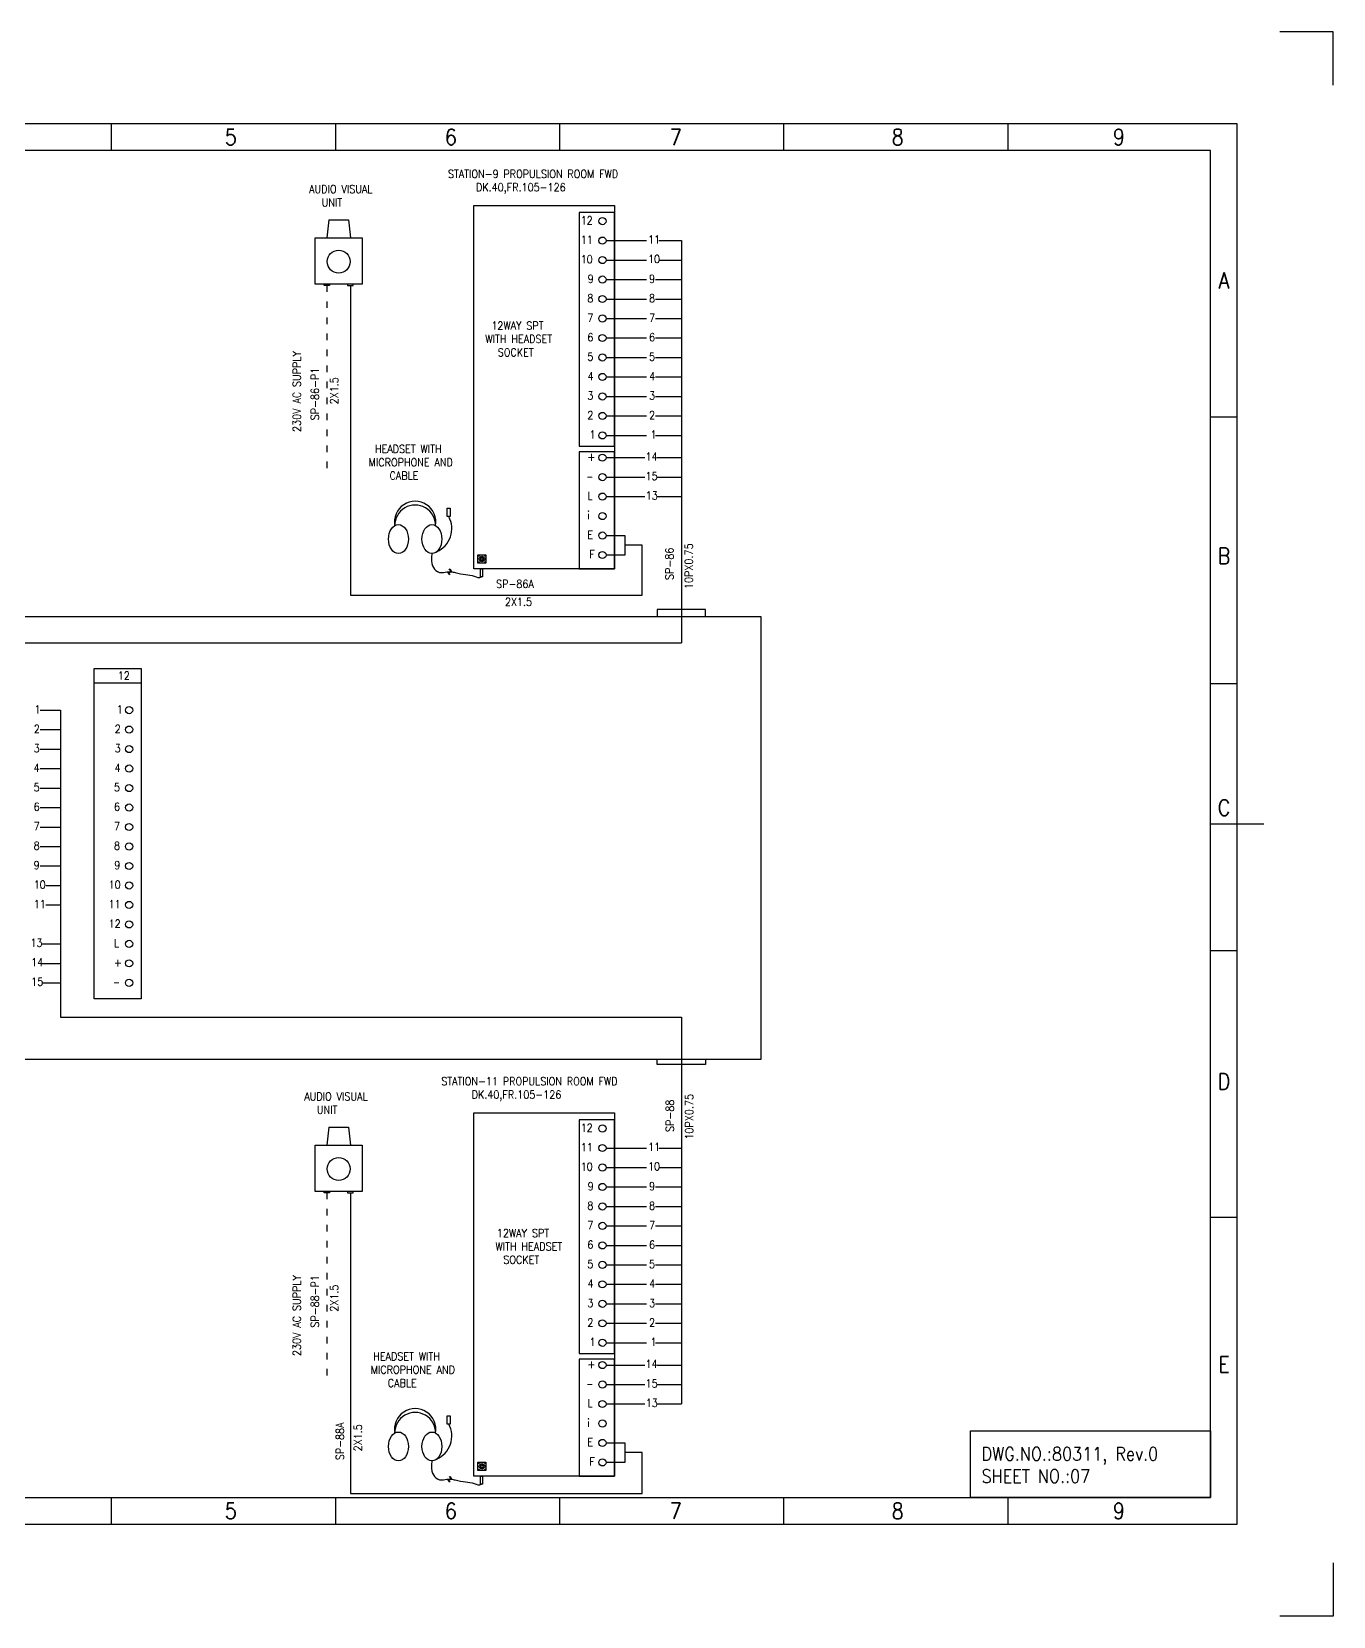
# Model space of a CAD drawing. Header units: inches. Extents: x 36 to 5114, y 9 to 306.
# Drawn here: x 3007.1 to 3251, y 9.1 to 306.1 of the extents above; entities that cross this region are included whole.
import ezdxf
from ezdxf.enums import TextEntityAlignment as Align

# ---------------------------------------------------------------- set-up
doc = ezdxf.new("R2010")
doc.units = ezdxf.units.IN
doc.header["$MEASUREMENT"] = 0
doc.linetypes.add('ACAD_ISO03W100', pattern=[30, 12, -18])
doc.layers.get('DEFPOINTS').update_dxf_attribs({"color": 251})
doc.layers.add('Border', color=6, linetype='Continuous')
doc.layers.add('TITLE', color=7, linetype='Continuous')
doc.layers.add('CON-050', color=3, linetype='Continuous', lineweight=50)
doc.styles.add('ROMANS', font='simplex.shx', dxfattribs={"width": 0.88})

# ---------------------------------------------------------------- blocks, each defined once
blk = doc.blocks.new('A3_BORDER')
at = {"linetype": 'Continuous'}
for p, q in [((173, 264.65), (173, 259.65)), ((215, 264.65), (215, 259.65)), ((257, 264.65), (257, 259.65)), ((341, 264.65), (341, 259.65)), ((384, 209.65), (379, 209.65)), ((384, 159.65), (379, 159.65)), ((384, 109.65), (379, 109.65)), ((384, 59.65), (379, 59.65)), ((173, 7.15), (173, 2.15)), ((215, 7.15), (215, 2.15)), ((257, 7.15), (257, 2.15)), ((341, 7.15), (341, 2.15))]:
    blk.add_line(p, q, dxfattribs=at)
at = {"color": 5, "linetype": 'Continuous'}
blk.add_line((379, 133.4), (389, 133.4), dxfattribs=at)
at = {"layer": 'Border', "color": 7}
blk.add_lwpolyline([(0, 2.15), (384, 2.15), (384, 264.65), (0, 264.65)], close=True, dxfattribs=at)
at = {"layer": 'Border', "color": 6}
blk.add_lwpolyline([(5, 7.15), (379, 7.15), (379, 259.65), (5, 259.65)], close=True, dxfattribs=at)
at = {"layer": 'DEFPOINTS', "color": 5}
for points in [[(402, 271.9), (402, 281.9), (392, 281.9)], [(402, -5.1), (402, -15.1), (392, -15.1)]]:
    blk.add_lwpolyline(points, dxfattribs=at)
at = {"layer": 'TITLE', "color": 7}
for p, q in [((299, 264.65), (299, 259.75)), ((299, 7.15), (299, 2.25))]:
    blk.add_line(p, q, dxfattribs=at)
at = {"layer": 'TITLE', "color": 7, "style": 'ROMANS', "width": 0.88}
for s, p in [('5', (194.28, 260.65)), ('6', (235.51, 260.65)), ('7', (277.66, 260.65)), ('8', (319.23, 260.65)), ('9', (360.69, 260.65)), ('5', (194.28, 3.15)), ('6', (235.51, 3.15)), ('7', (277.66, 3.15)), ('8', (319.23, 3.15)), ('9', (360.69, 3.15))]:
    blk.add_text(s, height=3, dxfattribs=at).set_placement(p)
for s, p in [('A', (381.52, 235.26)), ('B', (381.52, 183.63)), ('C', (381.52, 136.45)), ('D', (381.52, 85.14)), ('E', (381.52, 32.11))]:
    blk.add_text(s, height=3, dxfattribs=at).set_placement(p, align=Align.MIDDLE_CENTER)
blk = doc.blocks.new('*U24')
blk.add_circle((0, 0), 0.0728)
blk = doc.blocks.new('*U23')
at = {"color": 0, "linetype": 'ByBlock', "lineweight": -2}
for p, rotation in [((784.95, 158.66), 59.99999999999999), ((784.95, 158.39), 120), ((785.18, 158.25), 180), ((785.42, 158.66), 300.0000000000001), ((785.42, 158.39), 240)]:
    blk.add_blockref('*U24', p, dxfattribs=dict(at, rotation=rotation))
blk.add_blockref('*U24', (785.18, 158.8), dxfattribs=at)
blk = doc.blocks.new('*U28')
blk.add_circle((0, 0), 0.0728)
blk = doc.blocks.new('*U27')
at = {"color": 0, "linetype": 'ByBlock', "lineweight": -2}
for p, rotation in [((784.95, 158.66), 59.99999999999999), ((784.95, 158.39), 120), ((785.18, 158.25), 180), ((785.42, 158.66), 300.0000000000001), ((785.42, 158.39), 240)]:
    blk.add_blockref('*U28', p, dxfattribs=dict(at, rotation=rotation))
blk.add_blockref('*U28', (785.18, 158.8), dxfattribs=at)

msp = doc.modelspace()

# ---------------------------------------------------------------- linework, layer by layer
for p, q in [((3062.83, 270.84), (3062.46, 267.44)), ((3066.49, 270.84), (3066.86, 267.44)), ((3143.75, 196.5), (3143.75, 113.46)), ((2962.79, 191.54), (3128.87, 191.54)), ((3018.85, 184.05), (3027.65, 184.05)), ((3012.53, 178.93), (3012.53, 121.38)), ((3012.53, 121.38), (3128.87, 121.38)), ((3128.87, 121.38), (3128.87, 48.88)), ((3062.83, 100.77), (3062.46, 97.37)), ((3066.49, 100.77), (3066.86, 97.37))]:
    msp.add_line(p, q)
at = {"linetype": 'ACAD_ISO03W100', "ltscale": 0.1}
for p, q in [((3062.45, 258.5), (3062.45, 222.81)), ((3062.45, 88.44), (3062.45, 52.74))]:
    msp.add_line(p, q, dxfattribs=at)
for points in [[(3089.99, 273.5), (3116.34, 273.5), (3116.34, 205.4), (3089.99, 205.4)], [(3116.34, 272.18), (3109.73, 272.18), (3109.73, 228.42), (3116.34, 228.42)], [(3060.23, 267.44), (3069.09, 267.44), (3069.09, 258.78), (3060.23, 258.78)], [(3061.92, 258.78), (3062.97, 258.78), (3062.97, 258.5), (3061.92, 258.5)], [(3067.4, 258.78), (3066.34, 258.78), (3066.34, 258.5), (3067.4, 258.5)], [(3116.34, 227.34), (3109.73, 227.34), (3109.73, 205.4), (3116.34, 205.4)], [(3085.01, 216.76), (3085.55, 216.76), (3085.55, 215.19), (3085.01, 215.19)], [(3090.75, 208.02), (3092.26, 208.02), (3092.26, 206.49), (3090.75, 206.49)], [(3091.21, 205.4), (3091.64, 205.4), (3091.64, 203.92), (3091.21, 203.92)], [(3018.85, 186.74), (3027.65, 186.74), (3027.65, 124.81), (3018.85, 124.81)], [(3089.99, 103.43), (3116.34, 103.43), (3116.34, 35.33), (3089.99, 35.33)], [(3116.34, 102.11), (3109.73, 102.11), (3109.73, 58.35), (3116.34, 58.35)], [(3060.23, 97.37), (3069.09, 97.37), (3069.09, 88.71), (3060.23, 88.71)], [(3061.92, 88.71), (3062.97, 88.71), (3062.97, 88.44), (3061.92, 88.44)], [(3067.4, 88.71), (3066.34, 88.71), (3066.34, 88.44), (3067.4, 88.44)], [(3116.34, 57.27), (3109.73, 57.27), (3109.73, 35.33), (3116.34, 35.33)], [(3085.01, 46.69), (3085.55, 46.69), (3085.55, 45.12), (3085.01, 45.12)], [(3228.04, 31.34), (3183.04, 31.34), (3183.04, 43.84), (3228.04, 43.84)], [(3090.75, 37.95), (3092.26, 37.95), (3092.26, 36.42), (3090.75, 36.42)], [(3091.21, 35.33), (3091.64, 35.33), (3091.64, 33.85), (3091.21, 33.85)]]:
    msp.add_lwpolyline(points, close=True)
for points in [[(3062.83, 270.84), (3066.49, 270.84)], [(3128.87, 266.93), (3128.87, 191.54)], [(3066.87, 258.5), (3066.87, 200.46), (3121.54, 200.46), (3121.54, 209.83), (3118.31, 209.83)], [(3114.75, 211.65), (3118.31, 211.65), (3118.31, 208), (3114.75, 208)], [(2870.17, 196.5), (3143.75, 196.5)], [(3133.42, 196.5), (3133.42, 197.77), (3124.32, 197.77), (3124.32, 196.5)], [(3143.75, 113.46), (2869.84, 113.46)], [(3133.42, 113.46), (3133.42, 112.54), (3124.32, 112.54), (3124.32, 113.46)], [(3062.83, 100.77), (3066.49, 100.77)], [(3066.87, 88.44), (3066.87, 32.1), (3121.54, 32.1), (3121.54, 39.76), (3118.31, 39.76)], [(3114.75, 41.58), (3118.31, 41.58), (3118.31, 37.93), (3114.75, 37.93)]]:
    msp.add_lwpolyline(points)
for centre, radius in [((3114.08, 270.58), 0.671), ((3114.08, 266.93), 0.671), ((3064.66, 263), 2.15), ((3114.08, 263.28), 0.671), ((3114.08, 259.63), 0.671), ((3114.08, 255.98), 0.671), ((3114.08, 252.33), 0.671), ((3114.08, 248.68), 0.671), ((3114.08, 245.03), 0.671), ((3114.08, 241.38), 0.671), ((3114.08, 237.72), 0.671), ((3114.08, 234.07), 0.671), ((3114.08, 230.42), 0.671), ((3114.08, 226.25), 0.671), ((3114.08, 222.6), 0.671), ((3114.08, 218.95), 0.671), ((3114.08, 215.3), 0.671), ((3114.08, 211.65), 0.671), ((3090.87, 207.9), 0.12), ((3092.14, 207.9), 0.12), ((3114.08, 208), 0.671), ((3090.87, 206.61), 0.12), ((3091.5, 207.26), 0.516), ((3092.14, 206.61), 0.12), ((3025.39, 178.93), 0.671), ((3025.39, 175.28), 0.671), ((3025.39, 171.63), 0.671), ((3025.39, 167.98), 0.671), ((3025.39, 164.32), 0.671), ((3025.39, 160.67), 0.671), ((3025.39, 157.02), 0.671), ((3025.39, 153.37), 0.671), ((3025.39, 149.72), 0.671), ((3025.39, 146.07), 0.671), ((3025.39, 142.42), 0.671), ((3025.39, 138.77), 0.671), ((3025.39, 135.12), 0.671), ((3025.39, 131.47), 0.671), ((3025.39, 127.82), 0.671), ((3114.08, 100.51), 0.671), ((3064.66, 92.93), 2.15), ((3114.08, 96.86), 0.671), ((3114.08, 93.21), 0.671), ((3114.08, 89.56), 0.671), ((3114.08, 85.91), 0.671), ((3114.08, 82.26), 0.671), ((3114.08, 78.61), 0.671), ((3114.08, 74.96), 0.671), ((3114.08, 71.31), 0.671), ((3114.08, 67.66), 0.671), ((3114.08, 64), 0.671), ((3114.08, 60.35), 0.671), ((3114.08, 56.18), 0.671), ((3114.08, 52.53), 0.671), ((3114.08, 48.88), 0.671), ((3114.08, 45.23), 0.671), ((3114.08, 41.58), 0.671), ((3090.87, 37.83), 0.12), ((3090.87, 36.54), 0.12), ((3091.5, 37.19), 0.516), ((3092.14, 37.83), 0.12), ((3092.14, 36.54), 0.12), ((3114.08, 37.93), 0.671)]:
    msp.add_circle(centre, radius)
for centre, radius, start, end in [((3078.99, 214.18), 3.9, 349.8171, 190.1829), ((3078.99, 213.52), 3.84, 359.5798, 180.4202), ((3081.11, 212.95), 4.74, 293.9795, 28.2344), ((3078.99, 44.11), 3.9, 349.8171, 190.1829), ((3078.99, 43.45), 3.84, 359.5798, 180.4202), ((3081.11, 42.88), 4.74, 293.9795, 28.2344)]:
    msp.add_arc(centre, radius, start, end)
for centre in [(3075.86, 210.99), (3082.13, 210.99), (3075.86, 40.92), (3082.13, 40.92)]:
    msp.add_ellipse(centre, major_axis=(0, 2.71), ratio=0.6875)
for points, knots in [([(3082.13, 208.28), (3081.85, 206.06), (3082.38, 205.45), (3083.78, 204.51), (3084.73, 204.9), (3085.56, 204.89)], [0, 0, 0, 0, 4.162872, 4.376917, 6.907654, 6.907654, 6.907654, 6.907654]), ([(3085.75, 204.88), (3086, 204.86), (3087.66, 204.32), (3089.66, 204.42), (3090.98, 203.62), (3091.43, 203.92)], [7.096761, 7.096761, 7.096761, 7.096761, 7.865668, 12.198871, 14.446895, 14.446895, 14.446895, 14.446895]), ([(3082.13, 38.21), (3081.85, 35.99), (3082.38, 35.38), (3083.78, 34.44), (3084.73, 34.83), (3085.56, 34.82)], [0, 0, 0, 0, 4.162872, 4.376917, 6.907654, 6.907654, 6.907654, 6.907654]), ([(3085.75, 34.81), (3086, 34.79), (3087.66, 34.25), (3089.66, 34.35), (3090.98, 33.55), (3091.43, 33.85)], [7.096761, 7.096761, 7.096761, 7.096761, 7.865668, 12.198871, 14.446895, 14.446895, 14.446895, 14.446895])]:
    msp.add_open_spline(points, degree=3, knots=knots)
for points in [[(3085.4, 204.29), (3085.19, 204.73), (3085.61, 204.92), (3085.38, 205.39)], [(3085.57, 204.27), (3085.36, 204.71), (3085.78, 204.9), (3085.55, 205.37)], [(3085.4, 34.22), (3085.19, 34.66), (3085.61, 34.85), (3085.38, 35.32)], [(3085.57, 34.2), (3085.36, 34.64), (3085.78, 34.83), (3085.55, 35.3)]]:
    msp.add_spline(points, degree=3)
at = {"layer": 'CON-050', "color": 0, "lineweight": 25, "ltscale": 0.1}
for p, q in [((3114.75, 266.93), (3122.33, 266.93)), ((3124.64, 266.93), (3128.87, 266.93)), ((3114.75, 263.28), (3122.33, 263.28)), ((3124.64, 263.28), (3128.87, 263.28)), ((3114.75, 259.63), (3122.33, 259.63)), ((3124.03, 259.63), (3128.87, 259.63)), ((3114.75, 255.98), (3122.33, 255.98)), ((3124.03, 255.98), (3128.87, 255.98)), ((3114.75, 252.33), (3122.33, 252.33)), ((3124.03, 252.33), (3128.87, 252.33)), ((3114.75, 248.68), (3122.33, 248.68)), ((3124.03, 248.68), (3128.87, 248.68)), ((3114.75, 245.03), (3122.33, 245.03)), ((3124.03, 245.03), (3128.87, 245.03)), ((3114.75, 241.38), (3122.33, 241.38)), ((3124.03, 241.38), (3128.87, 241.38)), ((3114.75, 237.72), (3122.33, 237.72)), ((3124.03, 237.72), (3128.87, 237.72)), ((3114.75, 234.07), (3122.33, 234.07)), ((3124.03, 234.07), (3128.87, 234.07)), ((3114.75, 230.42), (3122.33, 230.42)), ((3124.03, 230.42), (3128.87, 230.42)), ((3114.75, 226.25), (3122.02, 226.25)), ((3124.33, 226.25), (3128.87, 226.25)), ((3114.75, 222.6), (3122.02, 222.6)), ((3124.33, 222.6), (3128.87, 222.6)), ((3114.75, 218.95), (3122.02, 218.95)), ((3124.33, 218.95), (3128.87, 218.95)), ((3008.73, 178.93), (3012.53, 178.93)), ((3008.73, 175.28), (3012.53, 175.28)), ((3008.73, 171.63), (3012.53, 171.63)), ((3008.73, 167.98), (3012.53, 167.98)), ((3008.73, 164.32), (3012.53, 164.32)), ((3008.73, 160.67), (3012.53, 160.67)), ((3008.73, 157.02), (3012.53, 157.02)), ((3008.73, 153.37), (3012.53, 153.37)), ((3008.73, 149.72), (3012.53, 149.72)), ((3009.81, 146.07), (3012.53, 146.07)), ((3009.81, 142.42), (3012.53, 142.42)), ((3009.03, 135.12), (3012.53, 135.12)), ((3009.03, 131.47), (3012.53, 131.47)), ((3009.03, 127.82), (3012.53, 127.82)), ((3114.75, 96.86), (3122.33, 96.86)), ((3124.64, 96.86), (3128.87, 96.86)), ((3114.75, 93.21), (3122.33, 93.21)), ((3124.64, 93.21), (3128.87, 93.21)), ((3114.75, 89.56), (3122.33, 89.56)), ((3124.03, 89.56), (3128.87, 89.56)), ((3114.75, 85.91), (3122.33, 85.91)), ((3124.03, 85.91), (3128.87, 85.91)), ((3114.75, 82.26), (3122.33, 82.26)), ((3124.03, 82.26), (3128.87, 82.26)), ((3114.75, 78.61), (3122.33, 78.61)), ((3124.03, 78.61), (3128.87, 78.61)), ((3114.75, 74.96), (3122.33, 74.96)), ((3124.03, 74.96), (3128.87, 74.96)), ((3114.75, 71.31), (3122.33, 71.31)), ((3124.03, 71.31), (3128.87, 71.31)), ((3114.75, 67.66), (3122.33, 67.66)), ((3124.03, 67.66), (3128.87, 67.66)), ((3114.75, 64), (3122.33, 64)), ((3124.03, 64), (3128.87, 64)), ((3114.75, 60.35), (3122.33, 60.35)), ((3124.03, 60.35), (3128.87, 60.35)), ((3114.75, 56.18), (3122.02, 56.18)), ((3124.33, 56.18), (3128.87, 56.18)), ((3114.75, 52.53), (3122.02, 52.53)), ((3124.33, 52.53), (3128.87, 52.53)), ((3114.75, 48.88), (3122.02, 48.88)), ((3124.33, 48.88), (3128.87, 48.88))]:
    msp.add_line(p, q, dxfattribs=at)

# ---------------------------------------------------------------- block references
at = {"linetype": 'Continuous'}
msp.add_blockref('A3_BORDER', (2849.04, 24.19), dxfattribs=at)
for name, p in [('*U23', (2306.32, 48.73)), ('*U27', (2306.32, -121.34))]:
    msp.add_blockref(name, p)

# ---------------------------------------------------------------- texts
at = {"insert": (3185.12, 40.79), "char_height": 2.5, "width": 37.006, "attachment_point": 1, "style": 'ROMANS'}
msp.add_mtext('DWG.NO.:80311, Rev.0\\PSHEET NO.:07', dxfattribs=at)
at = {"layer": 'CON-050', "color": 0, "lineweight": 25, "char_height": 1.5, "attachment_point": 1, "style": 'ROMANS'}
for s, width, insert in [('{\\Fromans|c0; STATION-9 PROPULSION ROOM FWD \\P{\\W5.99738; }DK.40,FR.105-\\C256;126}', 36.2207, (3084.22, 280.18)), ('{\\Fromans|c0; AUDIO VISUAL \\P{\\W3.1688; }UNIT}', 13.4664, (3058.21, 277.34)), ('{\\Fromans|c0;12}', 2.3407, (3110.01, 271.48)), ('{\\Fromans|c0;11}', 2.3407, (3110.01, 267.83)), ('{\\Fromans|c0;11}', 1.9636, (3122.63, 267.89)), ('{\\Fromans|c0;10}', 2.3407, (3110.01, 264.18)), ('{\\Fromans|c0;10}', 2.3407, (3122.63, 264.24)), ('{\\Fromans|c0;9}', 1.0207, (3111.33, 260.52)), ('{\\Fromans|c0;9}', 1.0836, (3122.83, 260.52)), ('{\\Fromans|c0;8}', 1.0836, (3111.27, 256.87)), ('{\\Fromans|c0;8}', 1.0836, (3122.83, 256.87)), ('{\\Fromans|c0;7}', 1.0836, (3111.27, 253.22)), ('{\\Fromans|c0;7}', 1.0836, (3122.83, 253.22)), ('{\\Fromans|c0;\\W2.7095; \\W0.88;12WAY SPT\\P{\\W1.62; }WITH HEADSET \\P{\\W3.88285; }SOCKET}', 18.8771, (3090.48, 251.74)), ('{\\Fromans|c0;6}', 1.0836, (3111.27, 249.57)), ('{\\Fromans|c0;6}', 1.0836, (3122.83, 249.57)), ('{\\Fromans|c0;5}', 1.0836, (3111.27, 245.92)), ('{\\Fromans|c0;5}', 1.0836, (3122.83, 245.92)), ('{\\Fromans|c0;4}', 1.1464, (3111.28, 242.27)), ('{\\Fromans|c0;4}', 1.0836, (3122.83, 242.27)), ('{\\Fromans|c0;3}', 1.0836, (3111.27, 238.62)), ('{\\Fromans|c0;3}', 1.0836, (3122.83, 238.62)), ('{\\Fromans|c0;2}', 1.0836, (3111.27, 234.97)), ('{\\Fromans|c0;2}', 1.0836, (3122.83, 234.97)), ('{\\Fromans|c0;1}', 0.7064, (3111.65, 231.32)), ('{\\Fromans|c0;1}', 0.7064, (3123.07, 231.32)), ('{\\Fromans|c0;\\W1.641; \\W0.88;HEADSET WITH\\P{\\W0.404761; }MICROPHONE AND \\P{\\W4.3019; }CABLE}', 18.6257, (3069.76, 228.63)), ('{\\Fromans|c0;+}', 1.3979, (3111.27, 227.15)), ('{\\Fromans|c0;14}', 1.9636, (3122.15, 227.21)), ('{\\Fromans|c0;15}', 2.3407, (3122.16, 223.56)), ('{\\Fromans|c0; _}', 1.3979, (3111.27, 224.25)), ('{\\Fromans|c0;L}', 1.1464, (3111.28, 219.85)), ('{\\Fromans|c0;13}', 2.3407, (3122.2, 219.91)), ('{\\Fromans|c0;i}', 0.3293, (3111.27, 216.2)), ('{\\Fromans|c0;E}', 1.5, (3111.27, 212.55)), ('{\\Fromans|c0;F}', 0.7064, (3111.65, 208.9)), ('SP-86A', 7.7464, (3094.16, 203.34)), ('2X1.5', 5.0436, (3095.8, 199.98)), ('{\\Fromans|c0;12}', 0.9419, (3023.26, 186.14)), ('{\\Fromans|c0;1}', 0.7064, (3007.67, 179.82)), ('{\\Fromans|c0;1}', 0.7064, (3023.08, 179.82)), ('{\\Fromans|c0;2}', 1.0836, (3007.53, 176.17)), ('{\\Fromans|c0;2}', 1.0836, (3022.7, 176.17)), ('{\\Fromans|c0;3}', 0.7064, (3007.51, 172.52)), ('{\\Fromans|c0;3}', 1.0836, (3022.7, 172.52)), ('{\\Fromans|c0;4}', 0.7064, (3007.51, 168.87)), ('{\\Fromans|c0;4}', 1.1464, (3022.64, 168.87)), ('{\\Fromans|c0;5}', 0.7064, (3007.51, 165.22)), ('{\\Fromans|c0;5}', 1.0836, (3022.57, 165.22)), ('{\\Fromans|c0;6}', 0.7064, (3007.51, 161.57)), ('{\\Fromans|c0;6}', 1.0836, (3022.57, 161.57)), ('{\\Fromans|c0;7}', 0.7064, (3007.51, 157.92)), ('{\\Fromans|c0;7}', 1.0836, (3022.57, 157.92)), ('{\\Fromans|c0;8}', 0.7064, (3007.51, 154.27)), ('{\\Fromans|c0;8}', 1.0836, (3022.57, 154.27)), ('{\\Fromans|c0;9}', 0.7064, (3007.51, 150.62)), ('{\\Fromans|c0;9}', 1.0207, (3022.59, 150.62)), ('{\\Fromans|c0;10}', 0.7064, (3007.51, 146.97)), ('{\\Fromans|c0;10}', 2.0547, (3021.55, 146.97)), ('{\\Fromans|c0;11}', 1.5, (3007.51, 143.32)), ('{\\Fromans|c0;11}', 1.9636, (3021.55, 143.32)), ('{\\Fromans|c0;12}', 2.0547, (3021.55, 139.66)), ('{\\Fromans|c0;13}', 2.3407, (3006.9, 136.08)), ('{\\Fromans|c0;L}', 1.0207, (3022.57, 136.01)), ('{\\Fromans|c0;14}', 1.9636, (3007.03, 132.43)), ('{\\Fromans|c0;+}', 1.3979, (3022.57, 132.36)), ('{\\Fromans|c0;15}', 2.3407, (3007.03, 128.78)), ('{\\Fromans|c0; _}', 1.3979, (3022.57, 129.47)), ('{\\Fromans|c0; STATION-11 PROPULSION ROOM FWD \\P{\\W6.41642; }DK.40,FR.105-126}', 37.4779, (3082.97, 110.12)), ('{\\Fromans|c0; AUDIO VISUAL \\P{\\W3.1688; }UNIT}', 13.4664, (3057.31, 107.27)), ('{\\Fromans|c0;12}', 2.3407, (3110.01, 101.41)), ('{\\Fromans|c0;11}', 2.3407, (3110.01, 97.76)), ('{\\Fromans|c0;11}', 1.9636, (3122.63, 97.82)), ('{\\Fromans|c0;10}', 2.3407, (3110.01, 94.11)), ('{\\Fromans|c0;10}', 2.3407, (3122.63, 94.17)), ('{\\Fromans|c0;9}', 1.0207, (3111.33, 90.45)), ('{\\Fromans|c0;9}', 1.0836, (3122.83, 90.45)), ('{\\Fromans|c0;8}', 1.0836, (3111.27, 86.8)), ('{\\Fromans|c0;8}', 1.0836, (3122.83, 86.8)), ('{\\Fromans|c0;\\W1.1364; \\W0.88;12WAY SPT\\P WITH HEADSET \\P{\\W2.30976; }SOCKET}', 14.1579, (3093.13, 81.67)), ('{\\Fromans|c0;7}', 1.0836, (3111.27, 83.15)), ('{\\Fromans|c0;7}', 1.0836, (3122.83, 83.15)), ('{\\Fromans|c0;6}', 1.0836, (3111.27, 79.5)), ('{\\Fromans|c0;6}', 1.0836, (3122.83, 79.5)), ('{\\Fromans|c0;5}', 1.0836, (3111.27, 75.85)), ('{\\Fromans|c0;5}', 1.0836, (3122.83, 75.85)), ('{\\Fromans|c0;4}', 1.1464, (3111.28, 72.2)), ('{\\Fromans|c0;4}', 1.0836, (3122.83, 72.2)), ('{\\Fromans|c0;3}', 1.0836, (3111.27, 68.55)), ('{\\Fromans|c0;3}', 1.0836, (3122.83, 68.55)), ('{\\Fromans|c0;2}', 1.0836, (3111.27, 64.9)), ('{\\Fromans|c0;2}', 1.0836, (3122.83, 64.9)), ('{\\Fromans|c0;1}', 0.7064, (3111.65, 61.25)), ('{\\Fromans|c0;1}', 0.7064, (3123.07, 61.25)), ('{\\Fromans|c0;\\W1.325; \\W0.88;HEADSET WITH\\P MICROPHONE AND \\P{\\W3.98595; }CABLE}', 17.6779, (3069.76, 58.56)), ('{\\Fromans|c0;+}', 1.3979, (3111.27, 57.08)), ('{\\Fromans|c0;14}', 1.9636, (3122.15, 57.14)), ('{\\Fromans|c0;15}', 2.3407, (3122.16, 53.49)), ('{\\Fromans|c0; _}', 1.3979, (3111.27, 54.18)), ('{\\Fromans|c0;L}', 1.1464, (3111.28, 49.78)), ('{\\Fromans|c0;13}', 2.3407, (3122.2, 49.84)), ('{\\Fromans|c0;i}', 0.3293, (3111.27, 46.13)), ('{\\Fromans|c0;E}', 1.5, (3111.27, 42.48)), ('{\\Fromans|c0;F}', 0.7064, (3111.65, 38.83))]:
    msp.add_mtext_dynamic_manual_height_columns(s, width=width, gutter_width=437.5, heights=[0], dxfattribs=dict(at, insert=insert))
at = {"layer": 'CON-050', "color": 0, "lineweight": 25, "char_height": 1.5, "attachment_point": 1, "rotation": 90, "style": 'ROMANS'}
for s, width, heights, insert in [('230V AC SUPPLY', 17.4893, [0], (3056.06, 231.07)), ('SP-86-P1', 10.0093, [0], (3059.46, 233.26)), ('2X1.5', 5.0436, [0], (3063.07, 236.24)), ('SP-86', 6.3007, [0], (3125.89, 203.32)), ('10PX0.75', 8.8779, [0], (3129.5, 201.63)), ('SP-88', 8.4848, [0], (3125.98, 99.87)), ('10PX0.75', 11.8371, [0], (3129.59, 98.43)), ('230V AC SUPPLY', 23.319, [0], (3056.06, 57.86)), ('SP-88-P1', 13.0105, [1.78], (3059.46, 63.19)), ('2X1.5', 6.7248, [0], (3063.07, 66.17)), ('SP-88A', 9.9933, [0], (3064.15, 38.35)), ('2X1.5', 6.7248, [0], (3067.52, 39.99))]:
    msp.add_mtext_dynamic_manual_height_columns(s, width=width, gutter_width=437.5, heights=heights, dxfattribs=dict(at, insert=insert))

doc.saveas('drawing.dxf')
